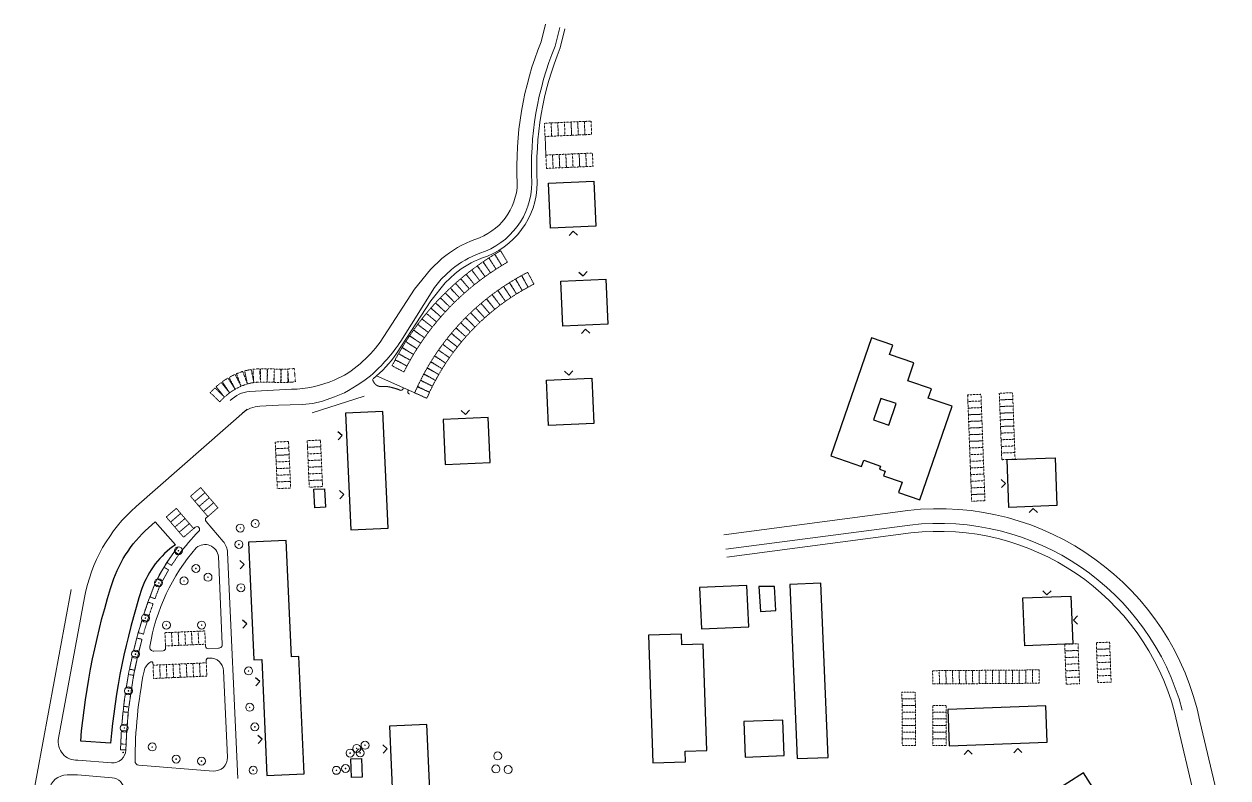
# Model space of a CAD drawing. Header units: millimetres. Extents: x 66738778 to 67478051, y 3190174640 to 3190853561.
# Drawn here: x 66757750 to 67209810, y 3190570266 to 3190853561 of the extents above; entities that cross this region are included whole.
import ezdxf

# ---------------------------------------------------------------- set-up
doc = ezdxf.new("R2010")
doc.units = ezdxf.units.MM
doc.header["$MEASUREMENT"] = 0
doc.linetypes.add('DASHED_4', pattern=[7, 4, -3])
for name, color, linetype, lineweight in [('A-------H1-', 8, 'DASHED_4', 0), ('A-L-16--EE-', 1, 'Continuous', 0), ('A-V27---EE-', 8, 'Continuous', 0)]:
    doc.layers.add(name, color=color, linetype=linetype, lineweight=lineweight)
doc.layers.add('A-01SC-----', color=7, linetype='Continuous')

msp = doc.modelspace()

# ---------------------------------------------------------------- linework, layer by layer
at = {"layer": 'A-------H1-', "flags": 128}
for points in [[(66955659, 3190816419), (66955880, 3190811423), (66953382, 3190811313), (66953162, 3190816308)], [(66958157, 3190816529), (66958377, 3190811534), (66955880, 3190811423), (66955659, 3190816419)], [(66960654, 3190816639), (66960875, 3190811644), (66958377, 3190811534), (66958157, 3190816529)], [(66963152, 3190816749), (66963372, 3190811754), (66960875, 3190811644), (66960654, 3190816639)], [(66965649, 3190816860), (66965870, 3190811864), (66963372, 3190811754), (66963152, 3190816749)], [(66968147, 3190816970), (66968367, 3190811975), (66965870, 3190811864), (66965649, 3190816860)], [(66970645, 3190817080), (66970865, 3190812085), (66968367, 3190811975), (66968147, 3190816970)], [(66956188, 3190804430), (66956409, 3190799435), (66953911, 3190799325), (66953691, 3190804320)], [(66958686, 3190804541), (66958906, 3190799545), (66956409, 3190799435), (66956188, 3190804430)], [(66961184, 3190804651), (66961404, 3190799656), (66958906, 3190799545), (66958686, 3190804541)], [(66963681, 3190804761), (66963902, 3190799766), (66961404, 3190799656), (66961184, 3190804651)], [(66966179, 3190804871), (66966399, 3190799876), (66963902, 3190799766), (66963681, 3190804761)], [(66968676, 3190804982), (66968897, 3190799986), (66966399, 3190799876), (66966179, 3190804871)], [(66971174, 3190805092), (66971394, 3190800097), (66968897, 3190799986), (66968676, 3190804982)], [(66934988, 3190761481), (66932328, 3190765714), (66934445, 3190767045), (66937105, 3190762811)], [(66937105, 3190762812), (66934553, 3190767112), (66936703, 3190768388), (66939255, 3190764088)], [(66928852, 3190757172), (66925878, 3190761191), (66927887, 3190762678), (66930861, 3190758659)], [(66930861, 3190758660), (66927989, 3190762753), (66930036, 3190764189), (66932907, 3190760096)], [(66932907, 3190760097), (66930140, 3190764261), (66932223, 3190765645), (66934989, 3190761480)], [(66923060, 3190752410), (66919789, 3190756191), (66921680, 3190757827), (66924951, 3190754045)], [(66924950, 3190754046), (66921776, 3190757909), (66923708, 3190759496), (66926882, 3190755633)], [(66926881, 3190755634), (66923806, 3190759576), (66925777, 3190761114), (66928852, 3190757171)], [(66942676, 3190752149), (66940090, 3190756428), (66942229, 3190757721), (66944816, 3190753442)], [(66944816, 3190753442), (66942354, 3190757794), (66944530, 3190759025), (66946992, 3190754673)], [(66946992, 3190754673), (66944656, 3190759094), (66946867, 3190760262), (66949202, 3190755841)], [(66917646, 3190747221), (66914098, 3190750743), (66915859, 3190752518), (66919408, 3190748995)], [(66919407, 3190748996), (66915949, 3190752607), (66917754, 3190754336), (66921213, 3190750725)], [(66921212, 3190750726), (66917846, 3190754424), (66919695, 3190756106), (66923061, 3190752409)], [(66936494, 3190747906), (66933547, 3190751946), (66935567, 3190753419), (66938513, 3190749380)], [(66938513, 3190749380), (66935684, 3190753502), (66937746, 3190754917), (66940575, 3190750794)], [(66940575, 3190750794), (66937866, 3190754997), (66939967, 3190756351), (66942676, 3190752149)], [(66914263, 3190743540), (66910541, 3190746878), (66912210, 3190748739), (66915932, 3190745401)], [(66915932, 3190745402), (66912295, 3190748833), (66914011, 3190750651), (66917647, 3190747220)], [(66930701, 3190743145), (66927416, 3190746915), (66929301, 3190748557), (66932586, 3190744788)], [(66932586, 3190744788), (66929411, 3190748651), (66931343, 3190750238), (66934517, 3190746375)], [(66934517, 3190746375), (66931455, 3190750328), (66933432, 3190751859), (66936494, 3190747906)], [(66911071, 3190739692), (66907184, 3190742837), (66908757, 3190744781), (66912644, 3190741635)], [(66912643, 3190741636), (66908837, 3190744879), (66910458, 3190746782), (66914264, 3190743539)], [(66925342, 3190737901), (66921744, 3190741373), (66923479, 3190743172), (66927078, 3190739701)], [(66927078, 3190739701), (66923581, 3190743274), (66925368, 3190745023), (66928865, 3190741449)], [(66928865, 3190741449), (66925472, 3190745122), (66927309, 3190746818), (66930701, 3190743145)], [(66908078, 3190735687), (66904037, 3190738631), (66905509, 3190740652), (66909550, 3190737708)], [(66909549, 3190737708), (66905584, 3190740754), (66907107, 3190742737), (66911072, 3190739691)], [(66922030, 3190734156), (66918237, 3190737414), (66919866, 3190739311), (66923659, 3190736053)], [(66923659, 3190736053), (66919962, 3190739419), (66921645, 3190741268), (66925342, 3190737901)], [(66903978, 3190729409), (66899725, 3190732038), (66901039, 3190734164), (66905293, 3190731535)], [(66905292, 3190731536), (66901106, 3190734272), (66902474, 3190736364), (66906659, 3190733629)], [(66906659, 3190733629), (66902544, 3190736470), (66903964, 3190738527), (66908079, 3190735686)], [(66918940, 3190730227), (66914965, 3190733260), (66916482, 3190735248), (66920457, 3190732214)], [(66920457, 3190732214), (66916571, 3190735361), (66918145, 3190737304), (66922030, 3190734156)], [(66901515, 3190725058), (66897134, 3190727468), (66898339, 3190729658), (66902720, 3190727248)], [(66902719, 3190727249), (66898401, 3190729769), (66899661, 3190731928), (66903979, 3190729408)], [(66916081, 3190726125), (66911938, 3190728925), (66913338, 3190730996), (66917481, 3190728196)], [(66917481, 3190728196), (66913420, 3190731114), (66914879, 3190733145), (66918940, 3190730227)], [(66900367, 3190722837), (66895927, 3190725135), (66897076, 3190727356), (66901516, 3190725057)], [(66913463, 3190721866), (66909166, 3190724422), (66910444, 3190726570), (66914741, 3190724014)], [(66914741, 3190724014), (66910520, 3190726693), (66911859, 3190728804), (66916081, 3190726125)], [(66834938, 3190714976), (66832207, 3190719165), (66834302, 3190720530), (66837032, 3190716342)], [(66837032, 3190716342), (66834736, 3190720783), (66836957, 3190721931), (66839253, 3190717489)], [(66839253, 3190717489), (66837515, 3190722177), (66839859, 3190723047), (66841597, 3190718358)], [(66841597, 3190718358), (66840585, 3190723255), (66843034, 3190723761), (66844045, 3190718864)], [(66844045, 3190718864), (66843699, 3190723852), (66846193, 3190724026), (66846539, 3190719038)], [(66846539, 3190719038), (66846539, 3190724038), (66849039, 3190724038), (66849039, 3190719038)], [(66849039, 3190719038), (66849234, 3190724034), (66851732, 3190723936), (66851537, 3190718940)], [(66851587, 3190718939), (66851732, 3190723936), (66854231, 3190723864), (66854086, 3190718866)], [(66854306, 3190718865), (66854231, 3190723864), (66856731, 3190723902), (66856806, 3190718902)], [(66857134, 3190718918), (66856731, 3190723902), (66859223, 3190724103), (66859626, 3190719120)], [(66911096, 3190717462), (66906658, 3190719766), (66907810, 3190721985), (66912248, 3190719681)], [(66912248, 3190719681), (66907879, 3190722112), (66909094, 3190724296), (66913463, 3190721866)], [(66831264, 3190711600), (66827649, 3190715054), (66829376, 3190716862), (66832991, 3190713407)], [(66832991, 3190713407), (66829853, 3190717300), (66831799, 3190718869), (66834938, 3190714976)], [(66908987, 3190712929), (66904423, 3190714974), (66905446, 3190717255), (66910009, 3190715211)], [(66910009, 3190715211), (66905506, 3190717386), (66906594, 3190719637), (66911096, 3190717462)], [(67112071, 3190714236), (67117067, 3190714424), (67117161, 3190711926), (67112165, 3190711738)], [(67112165, 3190711738), (67117161, 3190711926), (67117255, 3190709428), (67112258, 3190709240)], [(67123959, 3190714835), (67128956, 3190715023), (67129050, 3190712525), (67124053, 3190712337)], [(67124053, 3190712337), (67129050, 3190712525), (67129144, 3190710027), (67124147, 3190709839)], [(67112258, 3190709240), (67117255, 3190709428), (67117349, 3190706929), (67112352, 3190706741)], [(67124147, 3190709839), (67129144, 3190710027), (67129238, 3190707528), (67124241, 3190707340)], [(67124241, 3190707340), (67129238, 3190707528), (67129332, 3190705030), (67124335, 3190704842)], [(67112352, 3190706741), (67117349, 3190706929), (67117443, 3190704431), (67112446, 3190704243)], [(67112446, 3190704243), (67117443, 3190704431), (67117537, 3190701933), (67112540, 3190701745)], [(67124335, 3190704842), (67129332, 3190705030), (67129426, 3190702532), (67124429, 3190702344)], [(67124429, 3190702344), (67129426, 3190702532), (67129519, 3190700034), (67124523, 3190699846)], [(67112540, 3190701745), (67117537, 3190701933), (67117631, 3190699435), (67112634, 3190699247)], [(67112634, 3190699247), (67117631, 3190699435), (67117725, 3190696936), (67112728, 3190696749)], [(67124523, 3190699846), (67129519, 3190700034), (67129613, 3190697535), (67124617, 3190697348)], [(66857180, 3190694204), (66852185, 3190693983), (66852075, 3190696481), (66857070, 3190696701)], [(66857291, 3190691706), (66852295, 3190691486), (66852185, 3190693983), (66857180, 3190694204)], [(66869169, 3190694733), (66864174, 3190694513), (66864063, 3190697010), (66869058, 3190697231)], [(66869279, 3190692236), (66864284, 3190692015), (66864174, 3190694513), (66869169, 3190694733)], [(67112728, 3190696749), (67117725, 3190696936), (67117818, 3190694438), (67112822, 3190694250)], [(67112822, 3190694250), (67117818, 3190694438), (67117912, 3190691940), (67112916, 3190691752)], [(67124617, 3190697348), (67129613, 3190697535), (67129707, 3190695037), (67124711, 3190694849)], [(67124711, 3190694849), (67129707, 3190695037), (67129801, 3190692539), (67124805, 3190692351)], [(66857401, 3190689209), (66852406, 3190688988), (66852295, 3190691486), (66857291, 3190691706)], [(66857511, 3190686711), (66852516, 3190686491), (66852406, 3190688988), (66857401, 3190689209)], [(66869389, 3190689738), (66864394, 3190689518), (66864284, 3190692015), (66869279, 3190692236)], [(66869499, 3190687240), (66864504, 3190687020), (66864394, 3190689518), (66869389, 3190689738)], [(67112916, 3190691752), (67117912, 3190691940), (67118006, 3190689442), (67113010, 3190689254)], [(67113010, 3190689254), (67118006, 3190689442), (67118100, 3190686943), (67113104, 3190686756)], [(67124805, 3190692351), (67129801, 3190692539), (67129895, 3190690041), (67124899, 3190689853)], [(66857621, 3190684214), (66852626, 3190683993), (66852516, 3190686491), (66857511, 3190686711)], [(66869610, 3190684743), (66864615, 3190684522), (66864504, 3190687020), (66869499, 3190687240)], [(66869720, 3190682245), (66864725, 3190682025), (66864615, 3190684522), (66869610, 3190684743)], [(67113104, 3190686756), (67118100, 3190686943), (67118194, 3190684445), (67113198, 3190684257)], [(67113198, 3190684257), (67118194, 3190684445), (67118288, 3190681947), (67113292, 3190681759)], [(66857732, 3190681716), (66852737, 3190681496), (66852626, 3190683993), (66857621, 3190684214)], [(66857842, 3190679219), (66852847, 3190678998), (66852737, 3190681496), (66857732, 3190681716)], [(66869830, 3190679748), (66864835, 3190679527), (66864725, 3190682025), (66869720, 3190682245)], [(67113292, 3190681759), (67118288, 3190681947), (67118382, 3190679449), (67113385, 3190679261)], [(66825666, 3190677474), (66821869, 3190674221), (66820243, 3190676119), (66824040, 3190679372)], [(66827293, 3190675576), (66823496, 3190672322), (66821869, 3190674221), (66825666, 3190677474)], [(66828920, 3190673677), (66825123, 3190670424), (66823496, 3190672322), (66827293, 3190675576)], [(67113385, 3190679261), (67118382, 3190679449), (67118476, 3190676950), (67113479, 3190676763)], [(67113479, 3190676763), (67118476, 3190676950), (67118570, 3190674452), (67113573, 3190674264)], [(66816554, 3190669666), (66812757, 3190666413), (66811130, 3190668311), (66814927, 3190671564)], [(66830546, 3190671779), (66826749, 3190668525), (66825123, 3190670424), (66828920, 3190673677)], [(66818181, 3190667768), (66814384, 3190664514), (66812757, 3190666413), (66816554, 3190669666)], [(66819807, 3190665869), (66816010, 3190662616), (66814384, 3190664514), (66818181, 3190667768)], [(66821434, 3190663971), (66817637, 3190660717), (66816010, 3190662616), (66819807, 3190665869)], [(66814263, 3190655372), (66811426, 3190651255), (66813072, 3190650120), (66815910, 3190654237)], [(66810270, 3190649416), (66807813, 3190645062), (66809548, 3190644074), (66812012, 3190648433)], [(66806807, 3190642996), (66805006, 3190638332), (66806871, 3190637611), (66808672, 3190642275)], [(66804290, 3190636347), (66802681, 3190631613), (66804574, 3190630970), (66806184, 3190635703)], [(66802061, 3190629669), (66800638, 3190624876), (66802555, 3190624307), (66803979, 3190629100)], [(66800081, 3190622856), (66798849, 3190618011), (66800787, 3190617518), (66802019, 3190622364)], [(66813131, 3190624958), (66813353, 3190619963), (66810855, 3190619852), (66810634, 3190624847)], [(66815629, 3190625069), (66815850, 3190620074), (66813353, 3190619963), (66813131, 3190624958)], [(66818126, 3190625179), (66818348, 3190620184), (66815850, 3190620074), (66815629, 3190625069)], [(66820624, 3190625290), (66820845, 3190620295), (66818348, 3190620184), (66818126, 3190625179)], [(66823121, 3190625401), (66823343, 3190620406), (66820845, 3190620295), (66820624, 3190625290)], [(66825619, 3190625512), (66825840, 3190620517), (66823343, 3190620406), (66823121, 3190625401)], [(67160393, 3190621086), (67165390, 3190621274), (67165483, 3190618775), (67160487, 3190618588)], [(67148521, 3190620487), (67153518, 3190620675), (67153612, 3190618177), (67148615, 3190617989)], [(67148615, 3190617989), (67153612, 3190618177), (67153705, 3190615679), (67148709, 3190615491)], [(67160487, 3190618588), (67165483, 3190618775), (67165577, 3190616277), (67160581, 3190616089)], [(66798385, 3190616024), (66797343, 3190611134), (66799299, 3190610717), (66800341, 3190615607)], [(66808668, 3190612748), (66808889, 3190607753), (66806392, 3190607642), (66806170, 3190612637)], [(66811165, 3190612859), (66811387, 3190607864), (66808889, 3190607753), (66808668, 3190612748)], [(66813663, 3190612970), (66813884, 3190607975), (66811387, 3190607864), (66811165, 3190612859)], [(66816160, 3190613080), (66816382, 3190608085), (66813884, 3190607975), (66813663, 3190612970)], [(66818658, 3190613191), (66818879, 3190608196), (66816382, 3190608085), (66816160, 3190613080)], [(66821155, 3190613302), (66821377, 3190608307), (66818879, 3190608196), (66818658, 3190613191)], [(66823653, 3190613413), (66823874, 3190608418), (66821377, 3190608307), (66821155, 3190613302)], [(66826151, 3190613523), (66826372, 3190608528), (66823874, 3190608418), (66823653, 3190613413)], [(67148709, 3190615491), (67153705, 3190615679), (67153799, 3190613181), (67148803, 3190612993)], [(67148803, 3190612993), (67153799, 3190613181), (67153893, 3190610682), (67148897, 3190610494)], [(67160581, 3190616089), (67165577, 3190616277), (67165671, 3190613779), (67160675, 3190613591)], [(67160675, 3190613591), (67165671, 3190613779), (67165765, 3190611281), (67160769, 3190611093)], [(66796956, 3190609147), (66796108, 3190604220), (66798079, 3190603880), (66798927, 3190608808)], [(67098964, 3190605565), (67098927, 3190610564), (67101427, 3190610583), (67101464, 3190605583)], [(67101464, 3190605583), (67101427, 3190610583), (67103927, 3190610602), (67103964, 3190605602)], [(67103964, 3190605602), (67103927, 3190610602), (67106427, 3190610621), (67106464, 3190605621)], [(67106464, 3190605621), (67106427, 3190610621), (67108927, 3190610639), (67108964, 3190605639)], [(67108964, 3190605639), (67108927, 3190610639), (67111427, 3190610658), (67111464, 3190605658)], [(67111464, 3190605658), (67111427, 3190610658), (67113927, 3190610677), (67113964, 3190605677)], [(67113964, 3190605677), (67113927, 3190610677), (67116427, 3190610695), (67116464, 3190605695)], [(67116464, 3190605695), (67116427, 3190610695), (67118926, 3190610714), (67118964, 3190605714)], [(67118964, 3190605714), (67118926, 3190610714), (67121426, 3190610733), (67121464, 3190605733)], [(67121464, 3190605733), (67121426, 3190610733), (67123926, 3190610751), (67123964, 3190605751)], [(67123964, 3190605751), (67123926, 3190610751), (67126426, 3190610770), (67126464, 3190605770)], [(67126464, 3190605770), (67126426, 3190610770), (67128926, 3190610789), (67128964, 3190605789)], [(67128964, 3190605789), (67128926, 3190610789), (67131426, 3190610807), (67131463, 3190605807)], [(67131463, 3190605807), (67131426, 3190610807), (67133926, 3190610826), (67133963, 3190605826)], [(67133963, 3190605826), (67133926, 3190610826), (67136426, 3190610845), (67136463, 3190605845)], [(67136463, 3190605845), (67136426, 3190610845), (67138926, 3190610863), (67138963, 3190605864)], [(67148897, 3190610494), (67153893, 3190610682), (67153987, 3190608184), (67148991, 3190607996)], [(67148991, 3190607996), (67153987, 3190608184), (67154081, 3190605686), (67149085, 3190605498)], [(67160769, 3190611093), (67165765, 3190611281), (67165859, 3190608783), (67160863, 3190608595)], [(67160863, 3190608595), (67165859, 3190608783), (67165953, 3190606284), (67160957, 3190606096)], [(66795794, 3190602123), (66795141, 3190597166), (66797124, 3190596905), (66797776, 3190601862)], [(67092420, 3190599995), (67087420, 3190599957), (67087402, 3190602457), (67092402, 3190602495)], [(67092439, 3190597495), (67087439, 3190597457), (67087420, 3190599957), (67092420, 3190599995)], [(66794909, 3190595099), (66794453, 3190590119), (66796445, 3190589937), (66796901, 3190594916)], [(67092458, 3190594995), (67087458, 3190594957), (67087439, 3190597457), (67092439, 3190597495)], [(67092476, 3190592495), (67087477, 3190592458), (67087458, 3190594957), (67092458, 3190594995)], [(67103968, 3190594995), (67098968, 3190594957), (67098949, 3190597457), (67103949, 3190597495)], [(67103987, 3190592495), (67098987, 3190592458), (67098968, 3190594957), (67103968, 3190594995)], [(67092495, 3190589995), (67087495, 3190589958), (67087477, 3190592458), (67092476, 3190592495)], [(67092514, 3190587495), (67087514, 3190587458), (67087495, 3190589958), (67092495, 3190589995)], [(67104005, 3190589995), (67099005, 3190589958), (67098987, 3190592458), (67103987, 3190592495)], [(67104024, 3190587495), (67099024, 3190587458), (67099005, 3190589958), (67104005, 3190589995)], [(66794305, 3190588045), (66794045, 3190583052), (66796042, 3190582948), (66796302, 3190587941)], [(67092532, 3190584995), (67087533, 3190584958), (67087514, 3190587458), (67092514, 3190587495)], [(67092551, 3190582495), (67087551, 3190582458), (67087533, 3190584958), (67092532, 3190584995)], [(67104043, 3190584995), (67099043, 3190584958), (67099024, 3190587458), (67104024, 3190587495)], [(67104061, 3190582495), (67099061, 3190582458), (67099043, 3190584958), (67104043, 3190584995)]]:
    msp.add_lwpolyline(points, close=True, dxfattribs=at)
at = {"layer": 'A-01SC-----', "flags": 128}
for points in [[(66955404, 3190776846), (66954654, 3190793829), (66971694, 3190794582), (66972443, 3190777598)], [(66960033, 3190740014), (66959283, 3190756998), (66976267, 3190757748), (66977017, 3190740764)], [(67075916, 3190735684), (67060721, 3190691301), (67072266, 3190687357), (67073044, 3190689630), (67079347, 3190687477), (67078956, 3190686333), (67081112, 3190685595), (67080511, 3190683838), (67087469, 3190681460), (67086118, 3190677514), (67094159, 3190674767), (67106200, 3190709938), (67097270, 3190712988), (67098461, 3190716466), (67089622, 3190719486), (67091928, 3190726218), (67082772, 3190729346), (67083997, 3190732924)], [(66954672, 3190702742), (66953922, 3190719725), (66970906, 3190720475), (66971655, 3190703491)], [(67079467, 3190712894), (67076693, 3190704789), (67082464, 3190702813), (67085239, 3190710918)], [(66878468, 3190707385), (66880405, 3190663518), (66894432, 3190664137), (66892495, 3190708004)], [(66915092, 3190704984), (66915842, 3190688001), (66932826, 3190688751), (66932076, 3190705734)], [(67126897, 3190689928), (67144885, 3190690604), (67145561, 3190672617), (67127573, 3190671941)], [(66866577, 3190678786), (66870573, 3190678963), (66870882, 3190671970), (66866886, 3190671793)], [(66842050, 3190658876), (66844011, 3190614662), (66846980, 3190614794), (66848939, 3190571223), (66862943, 3190571851), (66860960, 3190615935), (66858109, 3190615807), (66856126, 3190659499)], [(67011440, 3190641842), (67012115, 3190626260), (67029851, 3190627030), (67029175, 3190642611)], [(67033702, 3190642248), (67034230, 3190632865), (67040020, 3190633209), (67039524, 3190642205)], [(67045267, 3190642914), (67048026, 3190577511), (67059759, 3190578006), (67057001, 3190643409)], [(67132856, 3190637911), (67150843, 3190638587), (67151519, 3190620600), (67133532, 3190619924)], [(66992267, 3190623922), (66993820, 3190575947), (67006114, 3190576345), (67005984, 3190580343), (67014080, 3190580605), (67012786, 3190620584), (67004690, 3190620322), (67004560, 3190624320)], [(67104666, 3190596033), (67105179, 3190582371), (67141949, 3190583754), (67141435, 3190597415)], [(66894964, 3190589746), (66896897, 3190546161), (66893935, 3190546030), (66895886, 3190502038), (66909823, 3190502656), (66908021, 3190546272), (66910990, 3190546396), (66909039, 3190590369)], [(67027996, 3190591437), (67028541, 3190578057), (67043179, 3190578652), (67042635, 3190592033)], [(66880415, 3190577399), (66884411, 3190577576), (66884721, 3190570583), (66880725, 3190570406)], [(67155559, 3190572153), (67143873, 3190564703), (67164398, 3190532499), (67162974, 3190531127), (67187871, 3190502335), (67195782, 3190510970), (67197502, 3190512394), (67173441, 3190539903), (67175346, 3190541116)]]:
    msp.add_lwpolyline(points, close=True, dxfattribs=at)
for points in [[(66962467, 3190774069), (66963943, 3190775681), (66965555, 3190774205)], [(66966074, 3190760387), (66967686, 3190758911), (66969162, 3190760523)], [(66967096, 3190737237), (66968572, 3190738849), (66970184, 3190737373)], [(66960713, 3190723114), (66962325, 3190721638), (66963800, 3190723250)], [(66921883, 3190708373), (66923495, 3190706898), (66924971, 3190708510)], [(66875689, 3190697293), (66877169, 3190698901), (66875561, 3190700381)], [(67124743, 3190679370), (67126268, 3190680935), (67124703, 3190682460)], [(66876350, 3190675197), (66877830, 3190676805), (66876222, 3190678285)], [(67138263, 3190670054), (67136697, 3190671578), (67135173, 3190670012)], [(66838891, 3190648876), (66840371, 3190650483), (66838763, 3190651963)], [(67140305, 3190640629), (67141849, 3190639082), (67143396, 3190640626)], [(67153352, 3190631138), (67151805, 3190629594), (67153349, 3190628047)], [(66839888, 3190626523), (66841368, 3190628130), (66839760, 3190629610)], [(66844738, 3190604836), (66846218, 3190606444), (66844610, 3190607924)], [(66845629, 3190583180), (66847109, 3190584788), (66845501, 3190586268)], [(66892577, 3190579582), (66894057, 3190581189), (66892449, 3190582669)], [(67110727, 3190579056), (67112213, 3190580658), (67113815, 3190579172)], [(67129377, 3190579757), (67130863, 3190581359), (67132465, 3190579873)]]:
    msp.add_lwpolyline(points, dxfattribs=at)
msp.add_lwpolyline([(66790206, 3190583329), (66779008, 3190584137, -0.056714), (66791404, 3190645183, -0.1368671), (66807020, 3190666447), (66814584, 3190657884, 0.157449), (66802025, 3190641472, 0.0563489)], format="xyb", close=True, dxfattribs=at)
at = {"layer": 'A-L-16--EE-'}
for centre, radius in [((66844573, 3190665826), 1500), ((66838938, 3190664180), 1500), ((66838938, 3190664180), 100), ((66844573, 3190665826), 100), ((66838422, 3190657995), 1500), ((66838422, 3190657995), 100), ((66815713, 3190655639), 1500), ((66815713, 3190655639), 100), ((66822270, 3190648967), 1500), ((66822270, 3190648967), 100), ((66808208, 3190643617), 1500), ((66817806, 3190644285), 1500), ((66817806, 3190644285), 100), ((66826817, 3190645692), 1500), ((66826817, 3190645692), 100), ((66808382, 3190643512), 100), ((66839201, 3190641721), 1500), ((66839201, 3190641721), 100), ((66803316, 3190630320), 1500), ((66803316, 3190630320), 100), ((66811193, 3190627689), 1500), ((66811193, 3190627689), 100), ((66824412, 3190627697), 1500), ((66824412, 3190627697), 100), ((66799584, 3190616771), 1500), ((66799584, 3190616771), 100), ((66842060, 3190610457), 1500), ((66842060, 3190610457), 100), ((66796936, 3190603002), 1500), ((66796936, 3190603002), 100), ((66842483, 3190596806), 1500), ((66842483, 3190596806), 100), ((66795374, 3190589011), 1500), ((66844401, 3190589447), 1500), ((66844401, 3190589447), 100), ((66795374, 3190589011), 100), ((66805872, 3190581899), 1500), ((66805872, 3190581899), 100), ((66880185, 3190579581), 1500), ((66882655, 3190581339), 1500), ((66883957, 3190579680), 1500), ((66882655, 3190581339), 100), ((66885775, 3190582560), 1500), ((66885775, 3190582560), 100), ((66794953, 3190579857), 100), ((66814861, 3190577346), 1500), ((66814861, 3190577346), 100), ((66824373, 3190576583), 1500), ((66824373, 3190576583), 100), ((66880185, 3190579581), 100), ((66883957, 3190579680), 100), ((66935623, 3190578547), 1500), ((66843782, 3190573160), 1500), ((66843782, 3190573160), 100), ((66875033, 3190573123), 1500), ((66875033, 3190573123), 100), ((66878457, 3190573814), 1500), ((66878457, 3190573814), 100), ((66934920, 3190573662), 1500), ((66939519, 3190573431), 1500)]:
    msp.add_circle(centre, radius, dxfattribs=at)
at = {"layer": 'A-V27---EE-'}
for p, q in [((66953691, 3190804320), (66953382, 3190811313)), ((66890065, 3190721406), (66904423, 3190714974)), ((66865894, 3190707419), (66885458, 3190713727)), ((66841494, 3190708837), (66799851, 3190672279)), ((66826071, 3190666627), (66832465, 3190659165)), ((66826749, 3190668525), (66826180, 3190668037)), ((67020494, 3190661639), (67089605, 3190670756)), ((66822003, 3190664459), (66821434, 3190663971)), ((66823413, 3190664350), (66823431, 3190664330)), ((67021213, 3190656186), (67090324, 3190665303)), ((67021605, 3190653212), (67090716, 3190662329)), ((66830705, 3190653454), (66832185, 3190620549)), ((66834143, 3190654925), (66837956, 3190570104)), ((66757750, 3190545476), (66775403, 3190641136)), ((66770668, 3190585173), (66780431, 3190638077)), ((66809934, 3190618059), (66806524, 3190617908)), ((66810855, 3190619852), (66810888, 3190619103)), ((66825840, 3190620517), (66825874, 3190619767)), ((66830753, 3190618983), (66826917, 3190618813)), ((66806133, 3190613465), (66806170, 3190612637)), ((66826117, 3190614273), (66826151, 3190613523)), ((66827417, 3190615331), (66827072, 3190615316)), ((66832634, 3190610561), (66834095, 3190578059)), ((67202069, 3190542862), (67189778, 3190595003)), ((67210364, 3190544721), (67199324, 3190591557)), ((66790575, 3190575897), (66777891, 3190576911)), ((66777783, 3190571402), (66773973, 3190571412)), ((66790770, 3190570364), (66777783, 3190571402)), ((66828702, 3190572850), (66800796, 3190575081))]:
    msp.add_line(p, q, dxfattribs=at)
at = {"layer": 'A-V27---EE-', "flags": 128}
for points in [[(66835183, 3190712067, -0.185569), (66842420, 3190715459), (66858191, 3190716330, 0.1031277), (66874163, 3190719785, 0.0881922), (66883946, 3190725931, 0.0660215), (66891406, 3190733974), (66904374, 3190753902), (66910353, 3190761389), (66914665, 3190765462, -0.0829177), (66927046, 3190772652, 0.3228835), (66942971, 3190793770, -0.1102045), (66951920, 3190846915), (66953535, 3190853561)], [(66839768, 3190707457, -0.1488658), (66846281, 3190710006), (66853340, 3190710347), (66857687, 3190710422), (66862131, 3190710627), (66866244, 3190711002), (66869758, 3190711842), (66874291, 3190713500), (66878123, 3190714969), (66879547, 3190715889), (66882891, 3190717827), (66885374, 3190719538), (66887875, 3190721417, 0.0659465), (66899221, 3190734358), (66911926, 3190754505), (66914410, 3190757656), (66918307, 3190761336, -0.0807574), (66928844, 3190767452, 0.3232373), (66948474, 3190793870, -0.1114751), (66957167, 3190845216), (66958880, 3190852262)], [(66888857, 3190720260, 0.0659331), (66897616, 3190729766), (66910461, 3190749506), (66915886, 3190756298), (66919629, 3190759834, -0.0798797), (66929505, 3190765563, 0.3233249), (66950474, 3190793912, -0.111949), (66959075, 3190844595), (66960823, 3190851790)], [(66795975, 3190580837), (66793976, 3190580878, -0.0100061), (66794305, 3190588045), (66796302, 3190587941), (66796445, 3190589937), (66794453, 3190590119, -0.0168194), (66795794, 3190602123), (66797776, 3190601862), (66798076, 3190603841), (66796101, 3190604152, -0.0168729), (66798385, 3190616024), (66800341, 3190615607), (66800787, 3190617518), (66798849, 3190618011, -0.0168823), (66802061, 3190629669), (66803979, 3190629100), (66804574, 3190630970), (66802681, 3190631613, -0.0169029), (66806807, 3190642996), (66808672, 3190642275), (66809548, 3190644074), (66807813, 3190645062, -0.0377416), (66814263, 3190655372), (66815910, 3190654237)]]:
    msp.add_lwpolyline(points, format="xyb", dxfattribs=at)
msp.add_lwpolyline([(66888600, 3190720031), (66888602, 3190720025), (66888607, 3190720009), (66888615, 3190719982), (66888620, 3190719964), (66888627, 3190719945), (66888634, 3190719923), (66888642, 3190719899), (66888651, 3190719873), (66888661, 3190719844), (66888672, 3190719814), (66888684, 3190719782), (66888697, 3190719748), (66888711, 3190719712), (66888726, 3190719675), (66888742, 3190719636), (66888759, 3190719596), (66888768, 3190719575), (66888777, 3190719554), (66888787, 3190719533), (66888796, 3190719511), (66888806, 3190719489), (66888817, 3190719467), (66888827, 3190719444), (66888838, 3190719421), (66888849, 3190719398), (66888860, 3190719375), (66888872, 3190719351), (66888884, 3190719327), (66888896, 3190719303), (66888908, 3190719278), (66888921, 3190719254), (66888934, 3190719229), (66888947, 3190719204), (66888961, 3190719179), (66888975, 3190719153), (66888989, 3190719128), (66889003, 3190719102), (66889018, 3190719076), (66889033, 3190719050), (66889049, 3190719024), (66889064, 3190718998), (66889080, 3190718971), (66889096, 3190718945), (66889113, 3190718918), (66889130, 3190718892), (66889147, 3190718865), (66889165, 3190718838), (66889182, 3190718811), (66889201, 3190718784), (66889219, 3190718758), (66889238, 3190718731), (66889257, 3190718704), (66889276, 3190718677), (66889296, 3190718650), (66889316, 3190718623), (66889336, 3190718596), (66889357, 3190718569), (66889378, 3190718543), (66889399, 3190718516), (66889421, 3190718489), (66889443, 3190718463), (66889465, 3190718436), (66889488, 3190718410), (66889511, 3190718384), (66889534, 3190718358), (66889558, 3190718332), (66889582, 3190718306), (66889606, 3190718280), (66889631, 3190718254), (66889656, 3190718229), (66889682, 3190718204), (66889707, 3190718179), (66889734, 3190718154), (66889760, 3190718129), (66889773, 3190718117), (66889787, 3190718105), (66889800, 3190718093), (66889814, 3190718081), (66889828, 3190718069), (66889842, 3190718057), (66889856, 3190718045), (66889870, 3190718033), (66889884, 3190718021), (66889898, 3190718010), (66889912, 3190717998), (66889926, 3190717986), (66889941, 3190717975), (66889955, 3190717964), (66889970, 3190717952), (66889985, 3190717941), (66890000, 3190717930), (66890015, 3190717919), (66890030, 3190717908), (66890045, 3190717897), (66890060, 3190717886), (66890075, 3190717875), (66890090, 3190717864), (66890106, 3190717853), (66890122, 3190717843), (66890137, 3190717832), (66890153, 3190717822), (66890169, 3190717812), (66890185, 3190717801), (66890201, 3190717791), (66890217, 3190717781), (66890233, 3190717771), (66890249, 3190717761), (66890266, 3190717752), (66890282, 3190717742), (66890299, 3190717732), (66890316, 3190717723), (66890332, 3190717714), (66890349, 3190717704), (66890366, 3190717695), (66890383, 3190717686), (66890401, 3190717677), (66890418, 3190717668), (66890435, 3190717660), (66890453, 3190717651), (66890470, 3190717642), (66890488, 3190717634), (66890506, 3190717626), (66890524, 3190717617), (66890542, 3190717609), (66890560, 3190717601), (66890578, 3190717594), (66890596, 3190717586), (66890615, 3190717578), (66890633, 3190717571), (66890652, 3190717563), (66890670, 3190717556), (66890689, 3190717549), (66890708, 3190717542), (66890727, 3190717535), (66890746, 3190717528), (66890765, 3190717522), (66890784, 3190717515), (66890804, 3190717509), (66890823, 3190717503), (66890841, 3190717497), (66890860, 3190717491), (66890879, 3190717486), (66890898, 3190717481), (66890916, 3190717475), (66890935, 3190717470), (66890954, 3190717465), (66890973, 3190717461), (66890992, 3190717456), (66891011, 3190717452), (66891030, 3190717447), (66891049, 3190717443), (66891068, 3190717439), (66891087, 3190717435), (66891106, 3190717431), (66891125, 3190717428), (66891144, 3190717424), (66891163, 3190717421), (66891182, 3190717417), (66891201, 3190717414), (66891220, 3190717411), (66891239, 3190717408), (66891258, 3190717405), (66891278, 3190717403), (66891297, 3190717400), (66891316, 3190717398), (66891335, 3190717395), (66891354, 3190717393), (66891374, 3190717391), (66891393, 3190717389), (66891412, 3190717387), (66891432, 3190717385), (66891451, 3190717383), (66891490, 3190717380), (66891528, 3190717377), (66891567, 3190717375), (66891606, 3190717373), (66891645, 3190717371), (66891684, 3190717370), (66891723, 3190717369), (66891762, 3190717368), (66891801, 3190717367), (66891840, 3190717367), (66891879, 3190717367), (66891919, 3190717367), (66891958, 3190717367), (66891997, 3190717368), (66892036, 3190717369), (66892076, 3190717370), (66892115, 3190717371), (66892155, 3190717372), (66892194, 3190717373), (66892233, 3190717375), (66892273, 3190717376), (66892352, 3190717380), (66892431, 3190717383), (66892510, 3190717387), (66892590, 3190717391), (66892669, 3190717395), (66892748, 3190717398), (66892788, 3190717400), (66892827, 3190717401), (66892867, 3190717403), (66892907, 3190717404), (66892946, 3190717405), (66892986, 3190717406), (66893025, 3190717407), (66893065, 3190717407), (66893105, 3190717408), (66893144, 3190717408), (66893184, 3190717408), (66893223, 3190717407), (66893263, 3190717407), (66893302, 3190717406), (66893341, 3190717405), (66893381, 3190717404), (66893420, 3190717402), (66893459, 3190717400), (66893498, 3190717398), (66893537, 3190717396), (66893576, 3190717394), (66893615, 3190717391), (66893654, 3190717388), (66893693, 3190717385), (66893732, 3190717382), (66893771, 3190717378), (66893810, 3190717375), (66893849, 3190717371), (66893887, 3190717367), (66893926, 3190717363), (66893965, 3190717358), (66894004, 3190717354), (66894043, 3190717349), (66894081, 3190717344), (66894120, 3190717339), (66894159, 3190717334), (66894198, 3190717329), (66894236, 3190717323), (66894275, 3190717317), (66894314, 3190717311), (66894352, 3190717305), (66894391, 3190717299), (66894429, 3190717293), (66894468, 3190717286), (66894506, 3190717280), (66894545, 3190717273), (66894583, 3190717266), (66894622, 3190717259), (66894660, 3190717252), (66894699, 3190717245), (66894737, 3190717237), (66894776, 3190717230), (66894814, 3190717222), (66894852, 3190717214), (66894891, 3190717206), (66894929, 3190717198), (66894968, 3190717190), (66895006, 3190717182), (66895044, 3190717174), (66895082, 3190717165), (66895159, 3190717148), (66895236, 3190717131), (66895312, 3190717113), (66895388, 3190717095), (66895465, 3190717076), (66895541, 3190717058), (66895617, 3190717039), (66895693, 3190717020), (66895770, 3190717000), (66895986, 3190716945), (66896094, 3190716917), (66896202, 3190716889), (66896310, 3190716861), (66896417, 3190716832), (66896525, 3190716803), (66896579, 3190716789), (66896633, 3190716774), (66896686, 3190716759), (66896740, 3190716744), (66896794, 3190716729), (66896847, 3190716714), (66896901, 3190716699), (66896954, 3190716683), (66897008, 3190716668), (66897061, 3190716652), (66897115, 3190716636), (66897168, 3190716620), (66897222, 3190716604), (66897275, 3190716587), (66897328, 3190716571), (66897381, 3190716554), (66897434, 3190716537), (66897487, 3190716520), (66897540, 3190716503), (66897593, 3190716485), (66897646, 3190716468), (66897699, 3190716450), (66897752, 3190716432), (66897805, 3190716414), (66897857, 3190716396), (66897910, 3190716378), (66897963, 3190716360), (66898015, 3190716341), (66898068, 3190716323), (66898121, 3190716304), (66898173, 3190716285), (66898225, 3190716266), (66898278, 3190716247), (66898330, 3190716228), (66898383, 3190716209), (66898435, 3190716190), (66898487, 3190716170), (66898539, 3190716151), (66898592, 3190716131), (66898644, 3190716111), (66898748, 3190716072), (66898852, 3190716032), (66898956, 3190715991), (66899060, 3190715951), (66899163, 3190715910)], dxfattribs=at)
at = {"layer": 'A-V27---EE-'}
for centre, radius, start, end in [((66899085, 3190717150), 1243, 273.63651, 344.94235), ((66902888, 3190715362), 1011, 140.19001, 243.50369), ((66839435, 3190627189), 60000, 131.27978, 169.5443), ((67101289, 3190571343), 100097, 11.65069, 96.70372), ((66826831, 3190667278), 1000, 130.59191, 220.59191), ((66879782, 3190607177), 79337, 135.30653, 143.61753), ((66822654, 3190663699), 1000, 40.59191, 130.59191), ((66822672, 3190663679), 1000, 315.30653, 40.59191), ((67101289, 3190571343), 94597, 14.93484, 96.65657), ((67101289, 3190571343), 91598, 14.9693, 96.62847), ((66825673, 3190652901), 5063, 6.26252, 130.15527), ((66827150, 3190654610), 7000, 2.57422, 40.59191), ((66879782, 3190607177), 75837, 139.15952, 170.53058), ((66879782, 3190607177), 81335, 142.25133, 153.45723), ((66973179, 3190576246), 177264, 165.37393, 178.54273), ((66806457, 3190619407), 1500, 170.53058, 272.53941), ((66809889, 3190619058), 1000, 272.53941, 2.53941), ((66826873, 3190619812), 1000, 182.53941, 272.53941), ((66830686, 3190620481), 1500, 272.53941, 2.57422), ((66807714, 3190609453), 5000, 117.53039, 168.65234), ((66805634, 3190613443), 500, 2.53941, 117.53039), ((66827116, 3190614317), 1000, 92.53941, 182.53941), ((66827639, 3190610336), 5000, 2.57422, 92.53941), ((66973179, 3190576246), 173764, 168.65234, 179.89039), ((66777552, 3190583903), 7000, 169.5443, 272.77838), ((66790974, 3190580881), 5000, 265.4305, 358.54273), ((66800915, 3190576576), 1500, 179.89039, 265.4305), ((66829100, 3190577834), 5000, 265.4305, 2.57422), ((66773955, 3190564412), 7000, 89.85529, 169.5443), ((66790371, 3190565380), 5000, 3.25825, 85.4305)]:
    msp.add_arc(centre, radius, start, end, dxfattribs=at)

doc.saveas('drawing.dxf')
